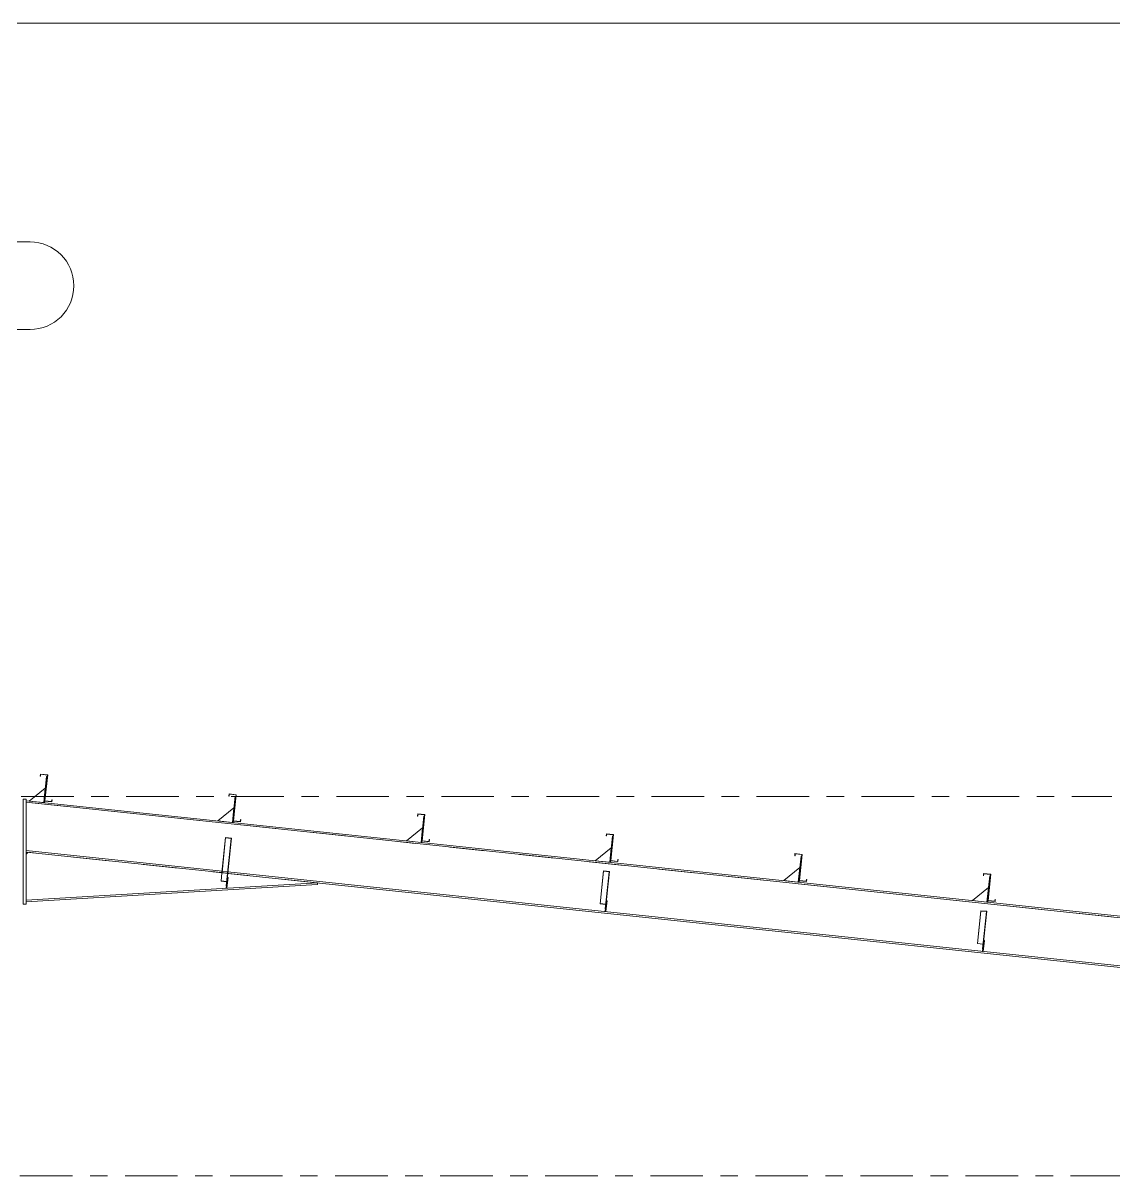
# Model space of a CAD drawing. Header units: millimetres. Extents: x -49 to 773, y -69 to 505.
# Drawn here: x 238.4 to 300.7, y 439.6 to 505.4 of the extents above; entities that cross this region are included whole.
import ezdxf

# ---------------------------------------------------------------- set-up
doc = ezdxf.new("R2010")
doc.units = ezdxf.units.MM
for name, pattern in [('XKITLINE00', [0]), ('XKITLINE02', [4, 2, -2]), ('XKITLINE03', [6, 3, -1, 1, -1])]:
    doc.linetypes.add(name, pattern=pattern)
for name, color, linetype, lineweight in [('DrawingSheet', 5, 'Continuous', 0), ('Part', 2, 'Continuous', 0), ('S-grid', 1, 'Continuous', 0)]:
    doc.layers.add(name, color=color, linetype=linetype, lineweight=lineweight)

# ---------------------------------------------------------------- blocks, each defined once
blk = doc.blocks.new('*A225')
at = {"layer": 'Part'}
blk.add_hatch(color=3, dxfattribs=at).paths.add_polyline_path([(293.914, 455.271), (293.925, 455.38), (293.94, 455.379), (293.927, 455.255), (293.513, 455.298), (293.67, 456.792), (293.286, 456.832), (293.274, 456.723), (293.259, 456.724), (293.272, 456.849), (293.687, 456.805), (293.529, 455.312)], flags=17)
blk = doc.blocks.new('*A278')
at = {"layer": 'Part'}
blk.add_hatch(color=3, dxfattribs=at).paths.add_polyline_path([(293.914, 455.271), (293.925, 455.38), (293.94, 455.379), (293.927, 455.255), (293.513, 455.298), (293.67, 456.792), (293.286, 456.832), (293.274, 456.723), (293.259, 456.724), (293.272, 456.849), (293.687, 456.805), (293.529, 455.312)], flags=17)
blk = doc.blocks.new('*A284')
at = {"layer": 'Part'}
blk.add_hatch(color=3, dxfattribs=at).paths.add_polyline_path([(293.115, 454.706), (293.117, 454.726), (293.449, 454.691), (293.406, 454.29), (293.39, 454.292), (293.43, 454.673)], flags=17)
blk = doc.blocks.new('*A286')
at = {"layer": 'Part'}
blk.add_hatch(color=3, dxfattribs=at).paths.add_polyline_path([(249.982, 458.884), (249.984, 458.906), (250.316, 458.871), (250.269, 458.424), (250.252, 458.426), (250.297, 458.851)], flags=17)
blk = doc.blocks.new('*A287')
at = {"layer": 'Part'}
blk.add_hatch(color=3, dxfattribs=at).paths.add_polyline_path([(240.046, 460.953), (240.057, 461.062), (240.072, 461.061), (240.059, 460.936), (239.645, 460.98), (239.802, 462.473), (239.418, 462.514), (239.406, 462.405), (239.391, 462.406), (239.404, 462.53), (239.819, 462.487), (239.661, 460.993)], flags=17)
blk = doc.blocks.new('*A288')
at = {"layer": 'Part'}
blk.add_hatch(color=3, dxfattribs=at).paths.add_polyline_path([(261.593, 458.68), (261.604, 458.789), (261.619, 458.788), (261.606, 458.664), (261.192, 458.707), (261.349, 460.201), (260.965, 460.241), (260.953, 460.132), (260.938, 460.133), (260.952, 460.258), (261.366, 460.214), (261.208, 458.721)], flags=17)
blk = doc.blocks.new('*A289')
at = {"layer": 'Part'}
blk.add_hatch(color=3, dxfattribs=at).paths.add_polyline_path([(250.819, 459.816), (250.831, 459.926), (250.846, 459.924), (250.833, 459.8), (250.418, 459.844), (250.576, 461.337), (250.191, 461.378), (250.18, 461.268), (250.165, 461.27), (250.178, 461.394), (250.592, 461.35), (250.435, 459.857)], flags=17)
blk = doc.blocks.new('*A305')
at = {"layer": 'Part'}
blk.add_hatch(color=3, dxfattribs=at).paths.add_polyline_path([(240.046, 460.953), (240.057, 461.062), (240.072, 461.061), (240.059, 460.936), (239.645, 460.98), (239.802, 462.473), (239.418, 462.514), (239.406, 462.405), (239.391, 462.406), (239.404, 462.53), (239.819, 462.487), (239.661, 460.993)], flags=17)
blk = doc.blocks.new('*A306')
at = {"layer": 'Part'}
blk.add_hatch(color=3, dxfattribs=at).paths.add_polyline_path([(261.593, 458.68), (261.604, 458.789), (261.619, 458.788), (261.606, 458.664), (261.192, 458.707), (261.349, 460.201), (260.965, 460.241), (260.953, 460.132), (260.938, 460.133), (260.952, 460.258), (261.366, 460.214), (261.208, 458.721)], flags=17)
blk = doc.blocks.new('*A307')
at = {"layer": 'Part'}
blk.add_hatch(color=3, dxfattribs=at).paths.add_polyline_path([(250.819, 459.816), (250.831, 459.926), (250.846, 459.924), (250.833, 459.8), (250.418, 459.844), (250.576, 461.337), (250.191, 461.378), (250.18, 461.268), (250.165, 461.27), (250.178, 461.394), (250.592, 461.35), (250.435, 459.857)], flags=17)
blk = doc.blocks.new('*A311')
at = {"layer": 'Part'}
blk.add_hatch(color=3, dxfattribs=at).paths.add_polyline_path([(283.14, 456.407), (283.152, 456.517), (283.167, 456.515), (283.153, 456.391), (282.739, 456.435), (282.897, 457.928), (282.512, 457.969), (282.501, 457.859), (282.486, 457.861), (282.499, 457.985), (282.913, 457.941), (282.756, 456.448)], flags=17)
blk = doc.blocks.new('*A312')
at = {"layer": 'Part'}
blk.add_hatch(color=3, dxfattribs=at).paths.add_polyline_path([(272.367, 457.544), (272.378, 457.653), (272.393, 457.652), (272.38, 457.527), (271.965, 457.571), (272.123, 459.064), (271.738, 459.105), (271.727, 458.995), (271.712, 458.997), (271.725, 459.121), (272.139, 459.078), (271.982, 457.584)], flags=17)
blk = doc.blocks.new('*A313')
at = {"layer": 'Part'}
blk.add_hatch(color=3, dxfattribs=at).paths.add_polyline_path([(271.568, 456.979), (271.57, 456.999), (271.901, 456.964), (271.859, 456.563), (271.843, 456.564), (271.883, 456.946)], flags=17)
blk = doc.blocks.new('*A314')
at = {"layer": 'Part'}
blk.add_hatch(color=3, dxfattribs=at).paths.add_polyline_path([(283.14, 456.407), (283.152, 456.517), (283.167, 456.515), (283.153, 456.391), (282.739, 456.435), (282.897, 457.928), (282.512, 457.969), (282.501, 457.859), (282.486, 457.861), (282.499, 457.985), (282.913, 457.941), (282.756, 456.448)], flags=17)
blk = doc.blocks.new('*A315')
at = {"layer": 'Part'}
blk.add_hatch(color=3, dxfattribs=at).paths.add_polyline_path([(272.367, 457.544), (272.378, 457.653), (272.393, 457.652), (272.38, 457.527), (271.965, 457.571), (272.123, 459.064), (271.738, 459.105), (271.727, 458.995), (271.712, 458.997), (271.725, 459.121), (272.139, 459.078), (271.982, 457.584)], flags=17)
blk = doc.blocks.new('*A316')
at = {"layer": 'DrawingSheet', "color": 5, "linetype": 'XKITLINE00', "lineweight": 0}
blk.add_line((773.263, 505.413), (-46.737, 505.413), dxfattribs=at)
blk = doc.blocks.new('*A1085')
at = {"layer": 'S-grid', "color": 1, "linetype": 'XKITLINE03', "lineweight": 0}
blk.add_line((148.306, 461.247), (300.592, 461.247), dxfattribs=at)
blk = doc.blocks.new('*A1086')
at = {"layer": 'S-grid', "color": 1, "linetype": 'XKITLINE03', "lineweight": 0}
blk.add_line((4.238, 439.58), (355.596, 439.58), dxfattribs=at)
blk = doc.blocks.new('*A1089')
at = {"layer": 'Part', "color": 7, "linetype": 'XKITLINE02', "lineweight": 0}
for p, q in [((293.117, 454.726), (292.919, 452.845)), ((293.43, 454.673), (293.206, 452.552)), ((293.223, 452.55), (293.449, 454.691)), ((292.919, 452.845), (293.234, 452.812)), ((292.92, 452.859), (293.252, 452.824)), ((293.206, 452.552), (293.223, 452.55))]:
    blk.add_line(p, q, dxfattribs=at)
blk = doc.blocks.new('*A1090')
at = {"layer": 'Part', "color": 7, "linetype": 'XKITLINE02', "lineweight": 0}
for p, q in [((293.244, 452.756), (293.273, 453.027)), ((293.249, 452.402), (293.208, 452.406)), ((293.221, 452.53), (293.262, 452.526))]:
    blk.add_line(p, q, dxfattribs=at)
at = {"layer": 'Part', "color": 2, "linetype": 'XKITLINE00', "lineweight": 0}
for p, q in [((293.315, 453.023), (293.249, 452.402)), ((293.273, 453.027), (293.315, 453.023)), ((293.208, 452.406), (293.244, 452.756))]:
    blk.add_line(p, q, dxfattribs=at)
blk = doc.blocks.new('*A1091')
at = {"layer": 'Part', "color": 7, "linetype": 'XKITLINE02', "lineweight": 0}
for p, q in [((293.273, 453.027), (293.208, 452.406)), ((293.249, 452.402), (293.315, 453.023)), ((293.315, 453.023), (293.273, 453.027)), ((293.208, 452.406), (293.249, 452.402)), ((293.221, 452.53), (293.262, 452.526))]:
    blk.add_line(p, q, dxfattribs=at)
blk = doc.blocks.new('*A1094')
at = {"layer": 'Part', "color": 2, "linetype": 'XKITLINE00', "lineweight": 0}
blk.add_line((293.55, 456.048), (292.634, 455.307), dxfattribs=at)
at = {"layer": 'Part', "color": 7, "linetype": 'XKITLINE02', "lineweight": 0}
for p, q in [((293.462, 455.22), (293.55, 456.048)), ((292.634, 455.307), (293.462, 455.22))]:
    blk.add_line(p, q, dxfattribs=at)
blk = doc.blocks.new('*A1095')
at = {"layer": 'Part', "color": 2, "linetype": 'XKITLINE00', "lineweight": 0}
for p, q in [((293.62, 456.711), (293.462, 455.22)), ((293.661, 456.707), (293.62, 456.711)), ((293.513, 455.298), (293.504, 455.215))]:
    blk.add_line(p, q, dxfattribs=at)
at = {"layer": 'Part', "color": 7, "linetype": 'XKITLINE02', "lineweight": 0}
for p, q in [((293.513, 455.298), (293.661, 456.707)), ((293.504, 455.215), (293.462, 455.22))]:
    blk.add_line(p, q, dxfattribs=at)
blk = doc.blocks.new('*A1126')
at = {"layer": 'Part', "color": 2, "linetype": 'XKITLINE00', "lineweight": 0}
for p, q in [((293.259, 456.724), (293.272, 456.849)), ((293.274, 456.723), (293.259, 456.724)), ((293.272, 456.849), (293.687, 456.805)), ((293.286, 456.832), (293.274, 456.723)), ((293.67, 456.792), (293.286, 456.832)), ((293.513, 455.298), (293.67, 456.792)), ((293.687, 456.805), (293.529, 455.312)), ((293.927, 455.255), (293.513, 455.298)), ((293.529, 455.312), (293.914, 455.271)), ((293.914, 455.271), (293.925, 455.38)), ((293.925, 455.38), (293.94, 455.379)), ((293.94, 455.379), (293.927, 455.255))]:
    blk.add_line(p, q, dxfattribs=at)
blk = doc.blocks.new('*A1270')
at = {"layer": 'Part', "color": 2, "linetype": 'XKITLINE00', "lineweight": 0}
for p, q in [((319.763, 452.446), (238.588, 461.008)), ((320.1, 452.318), (238.588, 460.916)), ((249.782, 456.986), (238.588, 458.167)), ((250.087, 456.862), (238.588, 458.075)), ((314.423, 450.168), (250.113, 456.951)), ((314.414, 450.077), (250.104, 456.86)), ((320.471, 449.438), (314.745, 450.042)), ((320.471, 449.53), (314.755, 450.133))]:
    blk.add_line(p, q, dxfattribs=at)
at = {"layer": 'Part', "color": 7, "linetype": 'XKITLINE02', "lineweight": 0}
for p, q in [((238.588, 461.008), (238.588, 458.075)), ((320.471, 452.279), (238.588, 460.916)), ((250.113, 456.951), (249.782, 456.986)), ((250.104, 456.86), (250.087, 456.862)), ((320.471, 452.371), (319.763, 452.446)), ((320.471, 452.371), (320.471, 449.438)), ((314.745, 450.042), (314.414, 450.077)), ((314.755, 450.133), (314.423, 450.168))]:
    blk.add_line(p, q, dxfattribs=at)
blk = doc.blocks.new('*A1281')
at = {"layer": 'Part', "color": 2, "linetype": 'XKITLINE00', "lineweight": 0}
for p, q in [((293.259, 456.724), (293.272, 456.849)), ((293.274, 456.723), (293.259, 456.724)), ((293.272, 456.849), (293.687, 456.805)), ((293.286, 456.832), (293.274, 456.723)), ((293.67, 456.792), (293.286, 456.832)), ((293.513, 455.298), (293.67, 456.792)), ((293.687, 456.805), (293.529, 455.312)), ((293.927, 455.255), (293.513, 455.298)), ((293.529, 455.312), (293.914, 455.271)), ((293.914, 455.271), (293.925, 455.38)), ((293.925, 455.38), (293.94, 455.379)), ((293.94, 455.379), (293.927, 455.255))]:
    blk.add_line(p, q, dxfattribs=at)
blk = doc.blocks.new('*A1306')
at = {"layer": 'Part', "color": 2, "linetype": 'XKITLINE00', "lineweight": 0}
for p, q in [((293.115, 454.706), (292.919, 452.845)), ((293.115, 454.706), (293.117, 454.726)), ((293.43, 454.673), (293.115, 454.706)), ((293.117, 454.726), (293.449, 454.691)), ((293.39, 454.292), (293.206, 452.552)), ((293.449, 454.691), (293.244, 452.756)), ((293.39, 454.292), (293.43, 454.673)), ((293.406, 454.29), (293.39, 454.292)), ((292.919, 452.845), (293.234, 452.812)), ((293.206, 452.552), (293.223, 452.55))]:
    blk.add_line(p, q, dxfattribs=at)
at = {"layer": 'Part', "color": 7, "linetype": 'XKITLINE02', "lineweight": 0}
for p, q in [((292.92, 452.859), (293.252, 452.824)), ((293.244, 452.756), (293.223, 452.55))]:
    blk.add_line(p, q, dxfattribs=at)
blk = doc.blocks.new('*A1319')
at = {"layer": 'Part', "color": 2, "linetype": 'XKITLINE00', "lineweight": 0}
for p, q in [((238.588, 457.953), (238.709, 458.062)), ((255.22, 456.321), (238.588, 455.333)), ((255.225, 456.229), (238.588, 455.242)), ((255.225, 456.229), (255.22, 456.321))]:
    blk.add_line(p, q, dxfattribs=at)
at = {"layer": 'Part', "color": 7, "linetype": 'XKITLINE02', "lineweight": 0}
for p, q in [((238.588, 455.242), (238.588, 457.953)), ((255.22, 456.321), (238.709, 458.062))]:
    blk.add_line(p, q, dxfattribs=at)
blk = doc.blocks.new('*A1322')
at = {"layer": 'Part', "color": 2, "linetype": 'XKITLINE00', "lineweight": 0}
for p, q in [((238.421, 455.091), (238.421, 461.091)), ((238.421, 461.091), (238.588, 461.091)), ((238.588, 455.091), (238.588, 461.091)), ((238.588, 455.091), (238.421, 455.091))]:
    blk.add_line(p, q, dxfattribs=at)
blk = doc.blocks.new('*A1325')
at = {"layer": 'Part', "color": 2, "linetype": 'XKITLINE00', "lineweight": 0}
for p, q in [((239.752, 462.393), (239.595, 460.902)), ((239.793, 462.389), (239.752, 462.393)), ((239.645, 460.98), (239.636, 460.897))]:
    blk.add_line(p, q, dxfattribs=at)
at = {"layer": 'Part', "color": 7, "linetype": 'XKITLINE02', "lineweight": 0}
for p, q in [((239.645, 460.98), (239.793, 462.389)), ((239.636, 460.897), (239.595, 460.902))]:
    blk.add_line(p, q, dxfattribs=at)
blk = doc.blocks.new('*A1326')
at = {"layer": 'Part', "color": 2, "linetype": 'XKITLINE00', "lineweight": 0}
blk.add_line((239.682, 461.73), (238.766, 460.989), dxfattribs=at)
at = {"layer": 'Part', "color": 7, "linetype": 'XKITLINE02', "lineweight": 0}
for p, q in [((239.595, 460.901), (239.682, 461.73)), ((238.766, 460.989), (239.595, 460.901))]:
    blk.add_line(p, q, dxfattribs=at)
blk = doc.blocks.new('*A1340')
at = {"layer": 'Part', "color": 2, "linetype": 'XKITLINE00', "lineweight": 0}
for p, q in [((250.526, 461.257), (250.368, 459.765)), ((250.567, 461.253), (250.526, 461.257)), ((250.418, 459.844), (250.41, 459.761))]:
    blk.add_line(p, q, dxfattribs=at)
at = {"layer": 'Part', "color": 7, "linetype": 'XKITLINE02', "lineweight": 0}
for p, q in [((250.418, 459.844), (250.567, 461.253)), ((250.41, 459.761), (250.368, 459.765))]:
    blk.add_line(p, q, dxfattribs=at)
blk = doc.blocks.new('*A1341')
at = {"layer": 'Part', "color": 2, "linetype": 'XKITLINE00', "lineweight": 0}
blk.add_line((250.456, 460.594), (249.539, 459.853), dxfattribs=at)
at = {"layer": 'Part', "color": 7, "linetype": 'XKITLINE02', "lineweight": 0}
for p, q in [((250.368, 459.765), (250.456, 460.594)), ((249.539, 459.853), (250.368, 459.765))]:
    blk.add_line(p, q, dxfattribs=at)
blk = doc.blocks.new('*A1342')
at = {"layer": 'Part', "color": 2, "linetype": 'XKITLINE00', "lineweight": 0}
for p, q in [((249.984, 458.906), (249.774, 456.912)), ((250.297, 458.851), (249.982, 458.884)), ((250.316, 458.871), (249.984, 458.906)), ((250.316, 458.871), (250.054, 456.388)), ((250.252, 458.426), (250.012, 456.149)), ((250.252, 458.426), (250.297, 458.851)), ((250.252, 458.426), (250.269, 458.424)), ((249.772, 456.895), (249.722, 456.416)), ((249.722, 456.416), (250.037, 456.383)), ((250.012, 456.149), (250.028, 456.147))]:
    blk.add_line(p, q, dxfattribs=at)
at = {"layer": 'Part', "color": 7, "linetype": 'XKITLINE02', "lineweight": 0}
for p, q in [((249.774, 456.912), (249.772, 456.895)), ((249.723, 456.428), (250.054, 456.393)), ((250.054, 456.388), (250.028, 456.147))]:
    blk.add_line(p, q, dxfattribs=at)
blk = doc.blocks.new('*A1343')
at = {"layer": 'Part', "color": 7, "linetype": 'XKITLINE02', "lineweight": 0}
for p, q in [((249.984, 458.906), (249.722, 456.416)), ((250.028, 456.147), (250.316, 458.871)), ((250.297, 458.851), (250.012, 456.149)), ((249.722, 456.416), (250.037, 456.383)), ((249.723, 456.428), (250.054, 456.393)), ((250.012, 456.149), (250.028, 456.147))]:
    blk.add_line(p, q, dxfattribs=at)
blk = doc.blocks.new('*A1344')
at = {"layer": 'Part', "color": 2, "linetype": 'XKITLINE00', "lineweight": 0}
for p, q in [((250.054, 456.388), (250.014, 456.012)), ((250.121, 456.629), (250.056, 456.014)), ((250.08, 456.633), (250.121, 456.629))]:
    blk.add_line(p, q, dxfattribs=at)
at = {"layer": 'Part', "color": 7, "linetype": 'XKITLINE02', "lineweight": 0}
for p, q in [((250.054, 456.388), (250.08, 456.633)), ((250.056, 456.007), (250.014, 456.012)), ((250.027, 456.136), (250.069, 456.132)), ((250.056, 456.014), (250.056, 456.007))]:
    blk.add_line(p, q, dxfattribs=at)
blk = doc.blocks.new('*A1345')
at = {"layer": 'Part', "color": 7, "linetype": 'XKITLINE02', "lineweight": 0}
for p, q in [((250.08, 456.633), (250.014, 456.012)), ((250.056, 456.007), (250.121, 456.629)), ((250.121, 456.629), (250.08, 456.633)), ((250.014, 456.012), (250.056, 456.007)), ((250.027, 456.136), (250.069, 456.132))]:
    blk.add_line(p, q, dxfattribs=at)
blk = doc.blocks.new('*A1346')
at = {"layer": 'Part', "color": 2, "linetype": 'XKITLINE00', "lineweight": 0}
blk.add_line((261.229, 459.458), (260.313, 458.716), dxfattribs=at)
at = {"layer": 'Part', "color": 7, "linetype": 'XKITLINE02', "lineweight": 0}
for p, q in [((261.142, 458.629), (261.229, 459.458)), ((260.313, 458.716), (261.142, 458.629))]:
    blk.add_line(p, q, dxfattribs=at)
blk = doc.blocks.new('*A1347')
at = {"layer": 'Part', "color": 2, "linetype": 'XKITLINE00', "lineweight": 0}
for p, q in [((261.299, 460.121), (261.142, 458.629)), ((261.341, 460.116), (261.299, 460.121)), ((261.192, 458.707), (261.183, 458.624))]:
    blk.add_line(p, q, dxfattribs=at)
at = {"layer": 'Part', "color": 7, "linetype": 'XKITLINE02', "lineweight": 0}
for p, q in [((261.192, 458.707), (261.341, 460.116)), ((261.183, 458.624), (261.142, 458.629))]:
    blk.add_line(p, q, dxfattribs=at)
blk = doc.blocks.new('*A1348')
at = {"layer": 'Part', "color": 2, "linetype": 'XKITLINE00', "lineweight": 0}
for p, q in [((239.391, 462.406), (239.404, 462.53)), ((239.406, 462.405), (239.391, 462.406)), ((239.404, 462.53), (239.819, 462.487)), ((239.418, 462.514), (239.406, 462.405)), ((239.802, 462.473), (239.418, 462.514)), ((239.645, 460.98), (239.802, 462.473)), ((239.819, 462.487), (239.661, 460.993)), ((240.059, 460.936), (239.645, 460.98)), ((239.661, 460.993), (240.046, 460.953)), ((240.046, 460.953), (240.057, 461.062)), ((240.057, 461.062), (240.072, 461.061)), ((240.072, 461.061), (240.059, 460.936))]:
    blk.add_line(p, q, dxfattribs=at)
blk = doc.blocks.new('*A1349')
at = {"layer": 'Part', "color": 2, "linetype": 'XKITLINE00', "lineweight": 0}
for p, q in [((260.938, 460.133), (260.952, 460.258)), ((260.952, 460.258), (261.366, 460.214)), ((260.965, 460.241), (260.953, 460.132)), ((261.349, 460.201), (260.965, 460.241)), ((261.192, 458.707), (261.349, 460.201)), ((261.366, 460.214), (261.208, 458.721)), ((260.953, 460.132), (260.938, 460.133)), ((261.606, 458.664), (261.192, 458.707)), ((261.208, 458.721), (261.593, 458.68)), ((261.593, 458.68), (261.604, 458.789)), ((261.604, 458.789), (261.619, 458.788)), ((261.619, 458.788), (261.606, 458.664))]:
    blk.add_line(p, q, dxfattribs=at)
blk = doc.blocks.new('*A1350')
at = {"layer": 'Part', "color": 2, "linetype": 'XKITLINE00', "lineweight": 0}
for p, q in [((250.165, 461.27), (250.178, 461.394)), ((250.18, 461.268), (250.165, 461.27)), ((250.178, 461.394), (250.592, 461.35)), ((250.191, 461.378), (250.18, 461.268)), ((250.576, 461.337), (250.191, 461.378)), ((250.418, 459.844), (250.576, 461.337)), ((250.592, 461.35), (250.435, 459.857)), ((250.833, 459.8), (250.418, 459.844)), ((250.435, 459.857), (250.819, 459.816)), ((250.819, 459.816), (250.831, 459.926)), ((250.831, 459.926), (250.846, 459.924)), ((250.846, 459.924), (250.833, 459.8))]:
    blk.add_line(p, q, dxfattribs=at)
blk = doc.blocks.new('*A1387')
at = {"layer": 'Part', "color": 2, "linetype": 'XKITLINE00', "lineweight": 0}
for p, q in [((239.391, 462.406), (239.404, 462.53)), ((239.406, 462.405), (239.391, 462.406)), ((239.404, 462.53), (239.819, 462.487)), ((239.418, 462.514), (239.406, 462.405)), ((239.802, 462.473), (239.418, 462.514)), ((239.645, 460.98), (239.802, 462.473)), ((239.819, 462.487), (239.661, 460.993)), ((240.059, 460.936), (239.645, 460.98)), ((239.661, 460.993), (240.046, 460.953)), ((240.046, 460.953), (240.057, 461.062)), ((240.057, 461.062), (240.072, 461.061)), ((240.072, 461.061), (240.059, 460.936))]:
    blk.add_line(p, q, dxfattribs=at)
blk = doc.blocks.new('*A1388')
at = {"layer": 'Part', "color": 2, "linetype": 'XKITLINE00', "lineweight": 0}
for p, q in [((260.938, 460.133), (260.952, 460.258)), ((260.952, 460.258), (261.366, 460.214)), ((260.965, 460.241), (260.953, 460.132)), ((261.349, 460.201), (260.965, 460.241)), ((261.192, 458.707), (261.349, 460.201)), ((261.366, 460.214), (261.208, 458.721)), ((260.953, 460.132), (260.938, 460.133)), ((261.606, 458.664), (261.192, 458.707)), ((261.208, 458.721), (261.593, 458.68)), ((261.593, 458.68), (261.604, 458.789)), ((261.604, 458.789), (261.619, 458.788)), ((261.619, 458.788), (261.606, 458.664))]:
    blk.add_line(p, q, dxfattribs=at)
blk = doc.blocks.new('*A1389')
at = {"layer": 'Part', "color": 2, "linetype": 'XKITLINE00', "lineweight": 0}
for p, q in [((250.165, 461.27), (250.178, 461.394)), ((250.18, 461.268), (250.165, 461.27)), ((250.178, 461.394), (250.592, 461.35)), ((250.191, 461.378), (250.18, 461.268)), ((250.576, 461.337), (250.191, 461.378)), ((250.418, 459.844), (250.576, 461.337)), ((250.592, 461.35), (250.435, 459.857)), ((250.833, 459.8), (250.418, 459.844)), ((250.435, 459.857), (250.819, 459.816)), ((250.819, 459.816), (250.831, 459.926)), ((250.831, 459.926), (250.846, 459.924)), ((250.846, 459.924), (250.833, 459.8))]:
    blk.add_line(p, q, dxfattribs=at)
blk = doc.blocks.new('*A1405')
at = {"layer": 'S-grid', "color": 1, "linetype": 'XKITLINE00', "lineweight": 0}
for p, q in [((233.827, 492.913), (238.815, 492.913)), ((233.827, 487.913), (238.815, 487.913))]:
    blk.add_line(p, q, dxfattribs=at)
for centre, start, end in [((233.827, 490.413), 90, 270), ((238.815, 490.413), 270, 90)]:
    blk.add_arc(centre, 2.5, start, end, dxfattribs=at)
blk = doc.blocks.new('*A1406')
at = {"layer": 'Part', "color": 2, "linetype": 'XKITLINE00', "lineweight": 0}
for p, q in [((282.486, 457.861), (282.499, 457.985)), ((282.501, 457.859), (282.486, 457.861)), ((282.499, 457.985), (282.913, 457.941)), ((282.512, 457.969), (282.501, 457.859)), ((282.897, 457.928), (282.512, 457.969)), ((282.739, 456.435), (282.897, 457.928)), ((282.913, 457.941), (282.756, 456.448)), ((283.153, 456.391), (282.739, 456.435)), ((282.756, 456.448), (283.14, 456.407)), ((283.14, 456.407), (283.152, 456.517)), ((283.152, 456.517), (283.167, 456.515)), ((283.167, 456.515), (283.153, 456.391))]:
    blk.add_line(p, q, dxfattribs=at)
blk = doc.blocks.new('*A1407')
at = {"layer": 'Part', "color": 2, "linetype": 'XKITLINE00', "lineweight": 0}
for p, q in [((271.712, 458.997), (271.725, 459.121)), ((271.727, 458.995), (271.712, 458.997)), ((271.725, 459.121), (272.139, 459.078)), ((271.738, 459.105), (271.727, 458.995)), ((272.123, 459.064), (271.738, 459.105)), ((271.965, 457.571), (272.123, 459.064)), ((272.139, 459.078), (271.982, 457.584)), ((272.38, 457.527), (271.965, 457.571)), ((271.982, 457.584), (272.367, 457.544)), ((272.367, 457.544), (272.378, 457.653)), ((272.378, 457.653), (272.393, 457.652)), ((272.393, 457.652), (272.38, 457.527))]:
    blk.add_line(p, q, dxfattribs=at)
blk = doc.blocks.new('*A1408')
at = {"layer": 'Part', "color": 2, "linetype": 'XKITLINE00', "lineweight": 0}
for p, q in [((271.568, 456.979), (271.372, 455.118)), ((271.568, 456.979), (271.57, 456.999)), ((271.883, 456.946), (271.568, 456.979)), ((271.57, 456.999), (271.901, 456.964)), ((271.901, 456.964), (271.697, 455.029)), ((271.843, 456.564), (271.883, 456.946)), ((271.843, 456.564), (271.659, 454.824)), ((271.843, 456.564), (271.859, 456.563)), ((271.372, 455.118), (271.686, 455.085)), ((271.659, 454.824), (271.676, 454.823))]:
    blk.add_line(p, q, dxfattribs=at)
at = {"layer": 'Part', "color": 7, "linetype": 'XKITLINE02', "lineweight": 0}
for p, q in [((271.373, 455.131), (271.704, 455.096)), ((271.676, 454.823), (271.697, 455.029))]:
    blk.add_line(p, q, dxfattribs=at)
blk = doc.blocks.new('*A1409')
at = {"layer": 'Part', "color": 7, "linetype": 'XKITLINE02', "lineweight": 0}
for p, q in [((271.57, 456.999), (271.372, 455.118)), ((271.883, 456.946), (271.659, 454.824)), ((271.676, 454.823), (271.901, 456.964)), ((271.372, 455.118), (271.686, 455.085)), ((271.373, 455.131), (271.704, 455.096)), ((271.659, 454.824), (271.676, 454.823))]:
    blk.add_line(p, q, dxfattribs=at)
blk = doc.blocks.new('*A1410')
at = {"layer": 'Part', "color": 2, "linetype": 'XKITLINE00', "lineweight": 0}
for p, q in [((271.66, 454.679), (271.697, 455.029)), ((271.767, 455.296), (271.702, 454.674)), ((271.726, 455.3), (271.767, 455.296))]:
    blk.add_line(p, q, dxfattribs=at)
at = {"layer": 'Part', "color": 7, "linetype": 'XKITLINE02', "lineweight": 0}
for p, q in [((271.697, 455.029), (271.726, 455.3)), ((271.702, 454.674), (271.66, 454.679)), ((271.674, 454.803), (271.715, 454.799))]:
    blk.add_line(p, q, dxfattribs=at)
blk = doc.blocks.new('*A1411')
at = {"layer": 'Part', "color": 7, "linetype": 'XKITLINE02', "lineweight": 0}
for p, q in [((271.726, 455.3), (271.66, 454.679)), ((271.702, 454.674), (271.767, 455.296)), ((271.767, 455.296), (271.726, 455.3)), ((271.66, 454.679), (271.702, 454.674)), ((271.674, 454.803), (271.715, 454.799))]:
    blk.add_line(p, q, dxfattribs=at)
blk = doc.blocks.new('*A1412')
at = {"layer": 'Part', "color": 2, "linetype": 'XKITLINE00', "lineweight": 0}
blk.add_line((272.003, 458.321), (271.087, 457.58), dxfattribs=at)
at = {"layer": 'Part', "color": 7, "linetype": 'XKITLINE02', "lineweight": 0}
for p, q in [((271.915, 457.492), (272.003, 458.321)), ((271.087, 457.58), (271.915, 457.492))]:
    blk.add_line(p, q, dxfattribs=at)
blk = doc.blocks.new('*A1413')
at = {"layer": 'Part', "color": 2, "linetype": 'XKITLINE00', "lineweight": 0}
for p, q in [((272.073, 458.984), (271.915, 457.492)), ((272.114, 458.98), (272.073, 458.984)), ((271.965, 457.571), (271.957, 457.488))]:
    blk.add_line(p, q, dxfattribs=at)
at = {"layer": 'Part', "color": 7, "linetype": 'XKITLINE02', "lineweight": 0}
for p, q in [((271.965, 457.571), (272.114, 458.98)), ((271.957, 457.488), (271.915, 457.492))]:
    blk.add_line(p, q, dxfattribs=at)
blk = doc.blocks.new('*A1414')
at = {"layer": 'Part', "color": 2, "linetype": 'XKITLINE00', "lineweight": 0}
blk.add_line((282.776, 457.185), (281.86, 456.443), dxfattribs=at)
at = {"layer": 'Part', "color": 7, "linetype": 'XKITLINE02', "lineweight": 0}
for p, q in [((282.689, 456.356), (282.776, 457.185)), ((281.86, 456.443), (282.689, 456.356))]:
    blk.add_line(p, q, dxfattribs=at)
blk = doc.blocks.new('*A1415')
at = {"layer": 'Part', "color": 2, "linetype": 'XKITLINE00', "lineweight": 0}
for p, q in [((282.846, 457.848), (282.689, 456.356)), ((282.888, 457.843), (282.846, 457.848)), ((282.739, 456.435), (282.73, 456.352))]:
    blk.add_line(p, q, dxfattribs=at)
at = {"layer": 'Part', "color": 7, "linetype": 'XKITLINE02', "lineweight": 0}
for p, q in [((282.739, 456.435), (282.888, 457.843)), ((282.73, 456.352), (282.689, 456.356))]:
    blk.add_line(p, q, dxfattribs=at)
blk = doc.blocks.new('*A1416')
at = {"layer": 'Part', "color": 2, "linetype": 'XKITLINE00', "lineweight": 0}
for p, q in [((282.486, 457.861), (282.499, 457.985)), ((282.501, 457.859), (282.486, 457.861)), ((282.499, 457.985), (282.913, 457.941)), ((282.512, 457.969), (282.501, 457.859)), ((282.897, 457.928), (282.512, 457.969)), ((282.739, 456.435), (282.897, 457.928)), ((282.913, 457.941), (282.756, 456.448)), ((283.153, 456.391), (282.739, 456.435)), ((282.756, 456.448), (283.14, 456.407)), ((283.14, 456.407), (283.152, 456.517)), ((283.152, 456.517), (283.167, 456.515)), ((283.167, 456.515), (283.153, 456.391))]:
    blk.add_line(p, q, dxfattribs=at)
blk = doc.blocks.new('*A1417')
at = {"layer": 'Part', "color": 2, "linetype": 'XKITLINE00', "lineweight": 0}
for p, q in [((271.712, 458.997), (271.725, 459.121)), ((271.727, 458.995), (271.712, 458.997)), ((271.725, 459.121), (272.139, 459.078)), ((271.738, 459.105), (271.727, 458.995)), ((272.123, 459.064), (271.738, 459.105)), ((271.965, 457.571), (272.123, 459.064)), ((272.139, 459.078), (271.982, 457.584)), ((272.38, 457.527), (271.965, 457.571)), ((271.982, 457.584), (272.367, 457.544)), ((272.367, 457.544), (272.378, 457.653)), ((272.378, 457.653), (272.393, 457.652)), ((272.393, 457.652), (272.38, 457.527))]:
    blk.add_line(p, q, dxfattribs=at)

msp = doc.modelspace()

# ---------------------------------------------------------------- block references
at = {"lineweight": 0}
for name in ['*A316', '*A1405', '*A1085', '*A287', '*A305', '*A1348', '*A1387', '*A1325', '*A1326', '*A1322', '*A1270', '*A289', '*A307', '*A1350', '*A1389', '*A1340', '*A1341', '*A288', '*A306', '*A1349', '*A1388', '*A1347', '*A1342', '*A1343', '*A286', '*A1346', '*A312', '*A315', '*A1407', '*A1417', '*A1413', '*A1412', '*A1319', '*A311', '*A314', '*A1406', '*A1416', '*A1415', '*A1408', '*A1409', '*A313', '*A1414', '*A1344', '*A1345', '*A225', '*A278', '*A1126', '*A1281', '*A1095', '*A1094', '*A1410', '*A1411', '*A1089', '*A1306', '*A284', '*A1090', '*A1091', '*A1086']:
    msp.add_blockref(name, (0, 0), dxfattribs=at)

doc.saveas('drawing.dxf')
